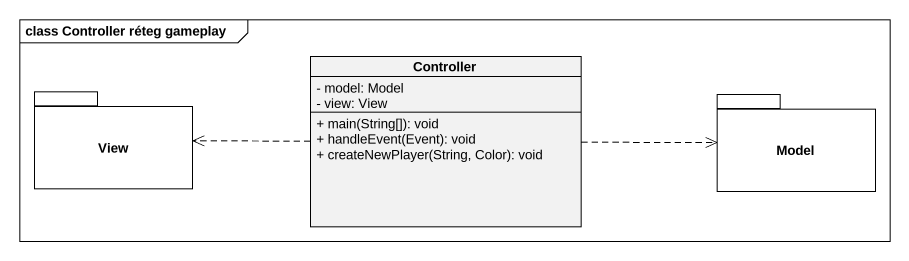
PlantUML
@startuml
mainframe class Controller réteg gameplay
hide circle
hide empty members
skinparam classAttributeIconSize 0
package View {
}
class Controller {
  - model: Model
  - view: View
  + main(String[]): void
  + handleEvent(Event): void
  + createNewPlayer(String, Color): void
}
package Model {
}
Controller .left.> View
Controller .right.> Model
@enduml
